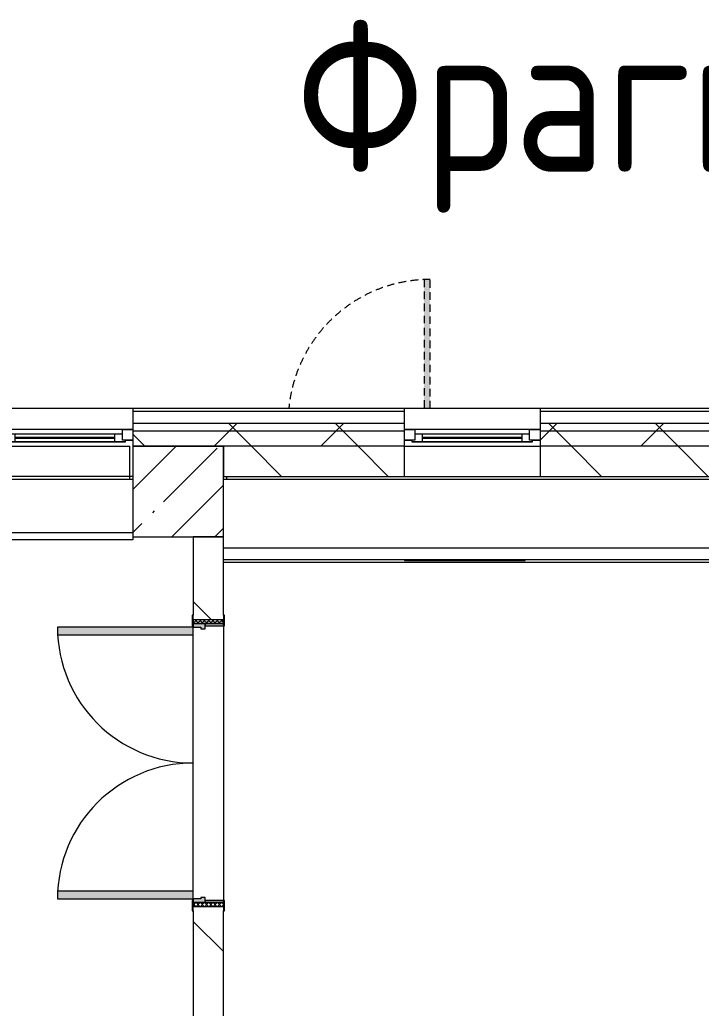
# Model space of a CAD drawing. Header units: millimetres. Extents: x 11693 to 241752, y -8553 to 29926.
# Drawn here: x 155150 to 159667, y 23375 to 29926 of the extents above; entities that cross this region are included whole.
import ezdxf

# ---------------------------------------------------------------- set-up
doc = ezdxf.new("R2010")
doc.units = ezdxf.units.MM
doc.linetypes.add('200_ШТРИХ__ш1_п0_6_', pattern=[80, 50, -30])
for name, color, linetype, lineweight in [('A-DETL-MBND', 7, '200_ШТРИХ__ш1_п0_6_', 9), ('A-GLAZ-2', 7, 'Continuous', 5), ('A-WALL-2', 7, 'Continuous', 9), ('A-WALL-5', 7, 'Continuous', 5), ('I-WALL-3', 7, 'Continuous', 5), ('S-COLS', 7, 'Continuous', 5), ('Знаки', 7, 'Continuous', 5)]:
    doc.layers.add(name, color=color, linetype=linetype, lineweight=lineweight)
for name, color, linetype, lineweight, true_color in [('A-DOOR-2', 7, 'Continuous', 5, 0xaaaaaa), ('A-DOOR-3', 7, 'Continuous', 5, 0xe2e2e2), ('A-DOOR-FRAM-2', 7, 'Continuous', 5, 0xe2e2e2), ('A-DOOR-FRAM-3', 7, 'Continuous', 5, 0xaaaaaa), ('A-FLOR-1', 7, 'Continuous', 5, 0xaaaaaa), ('A-WALL-6', 7, 'Continuous', 9, 0x2b586c), ('A-WALL-7', 7, 'Continuous', 5, 0x2b586c), ('G-ANNO-TEXT-1', 7, 'Continuous', 9, 0x3c3c3c), ('Знаки-1', 7, 'Continuous', 5, 0x787878)]:
    doc.layers.add(name, color=color, linetype=linetype, lineweight=lineweight, true_color=true_color)
doc.styles.add('GOST Common_4', font='GOST_Common.ttf', dxfattribs={"width": 0.9, "height": 1000})
pattern_1 = [(135, (89739.8, 0), (-353.5534, -353.5534), [])]
pattern_2 = [(45, (89739.8, 0), (-353.5534, 353.5534), []), (135, (89739.8, 0), (-353.5534, -353.5534), [])]

# ---------------------------------------------------------------- blocks, each defined once
blk = doc.blocks.new('110_Дверь_СКБ_2Ст - Д-10 1800x2100h_Актовый зал EI30-32403870-Общий план 2 этажа с размещением фрагментов 2_1-2_7')
at = {"layer": 'A-DOOR-2'}
h = blk.add_hatch(dxfattribs=at)
h.set_pattern_fill('FP_106', color=256, style=0, pattern_type=2)
h.set_pattern_definition([(135, (1351.41, 164.685), (-14.1421, -14.1421), []), (225, (1351.41, 164.685), (14.1421, -14.1421), [])])
h.paths.add_polyline_path([(937.5, 100), (937.5, -100), (962.5, -100), (962.5, 100)])
at = {"layer": 'A-DOOR-3'}
for points in [[(-887.5, 1000), (-887.5, 100), (-837.5, 100), (-837.5, 1000)], [(862.5, 100), (912.5, 100), (912.5, 1000), (862.5, 1000)]]:
    blk.add_hatch(color=256, dxfattribs=at).paths.add_polyline_path(points)
h = blk.add_hatch(color=256, dxfattribs=at)
h.paths.add_polyline_path([(-912.5, 100), (-912.5, 20), (-877.5, 20), (-877.5, 50), (-887.5, 50), (-887.5, 100)])
h.paths.add_polyline_path([(902.5, 50), (902.5, 20), (937.5, 20), (937.5, 100), (912.5, 98.7), (912.5, 50)])
at = {"layer": 'A-DOOR-FRAM-2'}
for points in [[(-967.5, 100), (-897.5, 100), (-897.5, 108), (-967.5, 108)], [(922.5, 100), (992.5, 100), (992.5, 108), (922.5, 108)], [(-912.5, -100), (-897.5, -100), (-897.5, 20), (-912.5, 20)], [(922.5, -100), (937.5, -100), (937.5, 20), (922.5, 20)], [(-967.5, -108), (-897.5, -108), (-897.5, -100), (-967.5, -100)], [(922.5, -108), (992.5, -108), (992.5, -100), (922.5, -100)]]:
    blk.add_hatch(color=256, dxfattribs=at).paths.add_polyline_path(points)
at = {"layer": 'A-DOOR-FRAM-3'}
h = blk.add_hatch(dxfattribs=at)
h.set_pattern_fill('FP_107', color=256, style=0, pattern_type=2)
h.set_pattern_definition([(45, (-771.384, 164.685), (-14.1421, 14.1421), []), (135, (-771.384, 164.685), (-14.1421, -14.1421), [])])
h.paths.add_polyline_path([(-937.5, 100), (-937.5, -100), (-912.5, -100), (-912.5, 100)])
at = {"layer": 'A-DOOR-2'}
for p, q in [((-887.5, 1000), (-887.5, 100)), ((-837.5, 1000), (-887.5, 1000)), ((-837.5, 100), (-837.5, 1000)), ((912.5, 1000), (862.5, 1000)), ((862.5, 1000), (862.5, 100)), ((912.5, 100), (912.5, 1000)), ((-887.5, 100), (-837.5, 100)), ((862.5, 100), (912.5, 100))]:
    blk.add_line(p, q, dxfattribs=at)
for centre, start, end in [((-887.5, 100), 0, 90), ((912.5, 100), 90, 180)]:
    blk.add_arc(centre, 900, start, end, dxfattribs=at)
at = {"layer": 'A-DOOR-FRAM-3'}
for p, q in [((-897.5, 108), (-967.5, 108)), ((-967.5, 108), (-967.5, 100)), ((-967.5, 100), (-897.5, 100)), ((-912.5, 100), (-937.5, 100)), ((-937.5, 100), (-937.5, -100)), ((-887.5, 100), (-912.5, 100)), ((-912.5, 100), (-912.5, 20)), ((-912.5, -100), (-912.5, 100)), ((-897.5, 100), (-897.5, 108)), ((-887.5, 50), (-887.5, 100)), ((912.5, 100), (912.5, 50)), ((937.5, 100), (912.5, 100)), ((992.5, 108), (922.5, 108)), ((922.5, 108), (922.5, 100)), ((922.5, 100), (992.5, 100)), ((937.5, 20), (937.5, 100)), ((962.5, 100), (937.5, 100)), ((937.5, 100), (937.5, -100)), ((962.5, -100), (962.5, 100)), ((992.5, 100), (992.5, 108)), ((-912.5, 20), (-877.5, 20)), ((-897.5, 20), (-912.5, 20)), ((-912.5, 20), (-912.5, -100)), ((-897.5, -100), (-897.5, 20)), ((-877.5, 50), (-887.5, 50)), ((-877.5, 20), (-877.5, 50)), ((912.5, 50), (902.5, 50)), ((902.5, 50), (902.5, 20)), ((902.5, 20), (937.5, 20)), ((937.5, 20), (922.5, 20)), ((922.5, 20), (922.5, -100)), ((937.5, -100), (937.5, 20)), ((-897.5, -100), (-967.5, -100)), ((-967.5, -100), (-967.5, -108)), ((-967.5, -108), (-897.5, -108)), ((-937.5, -100), (-912.5, -100)), ((-912.5, -100), (-897.5, -100)), ((-897.5, -108), (-897.5, -100)), ((922.5, -100), (937.5, -100)), ((992.5, -100), (922.5, -100)), ((922.5, -100), (922.5, -108)), ((922.5, -108), (992.5, -108)), ((937.5, -100), (962.5, -100)), ((992.5, -108), (992.5, -100))]:
    blk.add_line(p, q, dxfattribs=at)
blk = doc.blocks.new('120_Окно_СКБ_1Ст - 120_Окно_СКБ_1Ст 900х2500_h_-19906774-Общий план 2 этажа с размещением фрагментов 2_1-2_7')
at = {"layer": 'A-GLAZ-2'}
for p, q in [((-450, -75), (-450, -5)), ((-450, -5), (-380, -5)), ((450, -5), (-450, -5)), ((-380, -5), (-380, -75)), ((380, -35), (-380, -35)), ((-380, -35), (-380, -75)), ((-330, -85), (-330, -35)), ((-330, -55), (330, -55)), ((330, -65), (-330, -65)), ((330, -85), (330, -35)), ((380, -75), (380, -5)), ((380, -5), (450, -5)), ((380, -75), (380, -35)), ((450, -5), (450, -75)), ((-380, -75), (-450, -75)), ((-450, -75), (-400, -75)), ((-380, -75), (-400, -75)), ((-400, -75), (-400, -85)), ((-400, -85), (400, -85)), ((400, -85), (-400, -85)), ((450, -75), (380, -75)), ((400, -75), (380, -75)), ((400, -75), (450, -75)), ((400, -85), (400, -75))]:
    blk.add_line(p, q, dxfattribs=at)
blk = doc.blocks.new('110_Дверь_СКБ_1Ст_Наружная - ДН-2д_л__ Дверь из подвала ЛК _900 мм в свету_ 3300-22851703-Общий план 2 этажа с размещением фрагментов 2_1-2_7')
at = {"layer": 'A-DETL-MBND'}
blk.add_hatch(color=256, dxfattribs=at).paths.add_polyline_path([(489.5, 135), (489.5, 990), (449.5, 990), (449.5, 135)])
for p, q in [((489.5, 990), (449.5, 990)), ((449.5, 990), (449.5, 135)), ((489.5, 135), (489.5, 990))]:
    blk.add_line(p, q, dxfattribs=at)
blk.add_arc((489.5, 50), 940, 90, 174.73278, dxfattribs=at)
blk = doc.blocks.new('Съемный металлический экран с перфорацией - E2-V276-Общий план 2 этажа с размещением фрагментов 2_1-2_7')
at = {"layer": 'Знаки-1'}
h = blk.add_hatch(dxfattribs=at)
h.set_pattern_fill('FP_177', color=256, style=0, pattern_type=2)
h.set_pattern_definition([(0, (-67867.34, -26342.5), (0, 254), [68.059, -371.882]), (60, (-67740.34, -26308.47), (-219.97045, 127), [68.059, -371.882]), (120, (-67706.3, -26181.47), (-219.97045, -127), [68.059, -371.882]), (30, (-67799.28, -26342.5), (-5e-05, 508), [68.059, -439.941]), (30, (-67926.28, -26122.53), (-5e-05, 508), [68.059, -439.941]), (150, (-67867.34, -26342.5), (-439.941, -254), [68.059, -439.941]), (150, (-67740.34, -26122.53), (-439.941, -254), [68.059, -439.941]), (90, (-67706.3, -26249.53), (-439.941, 254), [68.059, -439.941]), (90, (-67960.3, -26249.53), (-439.941, 254), [68.059, -439.941])])
h.paths.add_polyline_path([(0, 0), (800, 0), (800, 7.5), (0, 7.5)])
at = {"layer": 'Знаки'}
for p, q in [((0, 7.5), (0, 0)), ((0, 0), (800, 0)), ((800, 0), (800, 7.5))]:
    blk.add_line(p, q, dxfattribs=at)
blk = doc.blocks.new('Зашивка приборов отопления29 - Зашивка приборов отопления-33323054-Общий план 2 этажа с размещением фрагментов 2_1-2_7')
at = {"layer": 'A-WALL-5'}
for p, q in [((66780, 26880), (66760, 26880)), ((70035.6, 26425), (66760, 26425)), ((66760, 26350), (70035.6, 26350))]:
    blk.add_line(p, q, dxfattribs=at)

msp = doc.modelspace()

# ---------------------------------------------------------------- hatches: boundary and pattern name
at = {"layer": 'A-WALL-5'}
h = msp.add_hatch(dxfattribs=at)
h.set_pattern_fill('FP_49', color=256, style=0, pattern_type=2)
h.set_pattern_definition(pattern_2)
h.paths.add_polyline_path([(182899.8, 27200), (182899.8, 27250), (174489.8, 27250), (174489.8, 27200), (182799.8, 27200)])
h.paths.add_polyline_path([(170809.8, 27200), (170809.8, 27250), (170089.8, 27250), (170089.8, 27200), (170637.4, 27200)])
h.paths.add_polyline_path([(166079.8, 27200), (167589.8, 27200), (167589.8, 27250), (166079.8, 27250)])
h.paths.add_polyline_path([(163979.8, 27200), (163979.8, 27250), (163779.8, 27248.1), (163779.8, 27200)])
h.paths.add_polyline_path([(157699.8, 27200), (157699.8, 27250), (155899.8, 27250), (155899.8, 27200), (157325.2, 27200)])
h.paths.add_polyline_path([(160397.2, 27200), (160469.8, 27200), (160469.8, 27250), (158599.8, 27250), (158599.8, 27200)])
h.paths.add_polyline_path([(154695, 27200), (154999.8, 27200), (154999.8, 27250), (153919.8, 27250), (153919.8, 27200), (154253.1, 27200)])
h.paths.add_polyline_path([(150157, 27200), (150779.8, 27200), (150779.8, 27250), (149599.8, 27250), (149599.8, 27200)])
h.paths.add_polyline_path([(146573, 27200), (146899.8, 27200), (146899.8, 27250), (145649.7, 27250), (145649.7, 27200), (146061, 27200)])
h.paths.add_polyline_path([(144012.9, 27200), (144749.7, 27200), (144749.7, 27250), (143600, 27250), (143600, 27200)])
h.paths.add_polyline_path([(140500, 27200), (140500, 27250), (139400.1, 27250), (139404.8, 27200), (140428.8, 27200)])
h.paths.add_polyline_path([(138380.8, 27200), (138500.1, 27200), (138500.1, 27250), (137246.8, 27250), (137246.8, 27200), (137868.8, 27200)])
h.paths.add_polyline_path([(133772.7, 27200), (134146.8, 27200), (134146.8, 27250), (131749.8, 27250), (131749.8, 27200), (132748.7, 27200)])
h = msp.add_hatch(dxfattribs=at)
h.set_pattern_fill('FP_49', color=256, style=0, pattern_type=2)
h.set_pattern_definition(pattern_2)
h.paths.add_polyline_path([(182799.8, 27100), (182799.8, 27200), (174489.8, 27200), (174489.8, 27100), (181901.6, 27100)])
h.paths.add_polyline_path([(163979.8, 27100), (163979.8, 27200), (163779.8, 27200), (163779.8, 27100)])
h.paths.add_polyline_path([(166989.8, 27100), (167589.8, 27100), (167589.8, 27200), (166079.8, 27200), (166079.8, 27100), (166541.3, 27100)])
h.paths.add_polyline_path([(170089.8, 27100), (170809.8, 27100), (170809.8, 27200), (170089.8, 27200)])
h.paths.add_polyline_path([(160397.2, 27100), (160469.8, 27104.1), (160469.8, 27200), (158599.8, 27200), (158599.8, 27100), (160049.8, 27100)])
h.paths.add_polyline_path([(150495, 27100), (150779.8, 27100), (150779.8, 27200), (149599.8, 27200), (149599.8, 27100), (150157, 27100)])
h.paths.add_polyline_path([(154253.1, 27100), (154999.8, 27100), (154999.8, 27200), (153919.8, 27200), (153919.8, 27100)])
h.paths.add_polyline_path([(157699.8, 27100), (157699.8, 27200), (155899.8, 27200), (155899.8, 27100), (157325.2, 27100)])
h.paths.add_polyline_path([(146573, 27100), (146899.8, 27100), (146899.8, 27200), (145649.7, 27200), (145649.7, 27100), (146061, 27100)])
h.paths.add_polyline_path([(144749.7, 27100), (144749.7, 27200), (143600, 27200), (143600, 27100), (144012.9, 27100)])
h.paths.add_polyline_path([(140500, 27100), (140500, 27200), (139400.1, 27200), (139404.8, 27100), (140428.8, 27100)])
h.paths.add_polyline_path([(137246.8, 27100), (138500.1, 27100), (138500.1, 27200), (137246.8, 27200)])
h.paths.add_polyline_path([(134146.8, 27100), (134146.8, 27200), (131799.8, 27200), (131799.8, 27100), (133772.7, 27100)])
at = {"layer": 'I-WALL-3'}
h = msp.add_hatch(dxfattribs=at)
h.set_pattern_fill('FP_60', color=256, style=0, pattern_type=2)
h.set_pattern_definition(pattern_1)
h.paths.add_polyline_path([(170125.4, 26900), (170389.8, 26900), (170389.8, 27100), (170089.8, 27100), (170089.8, 26900)])
h.paths.add_polyline_path([(166079.8, 26900), (166489.8, 26900), (166489.8, 27100), (166079.8, 27100)])
h.paths.add_polyline_path([(166989.8, 26900), (167589.8, 26900), (167589.8, 27100), (166989.8, 27100)])
h.paths.add_polyline_path([(160049.8, 26900), (160049.8, 27100), (158599.8, 27100), (158599.8, 26900)])
h.paths.add_polyline_path([(163779.8, 26900), (163979.8, 26900), (163979.8, 27100), (163779.8, 27100)])
h.paths.add_polyline_path([(154253.1, 26900), (154999.8, 26900), (154999.8, 27100), (153899.8, 27100), (153899.8, 26900), (154204.6, 26900)])
h.paths.add_polyline_path([(156499.8, 26900), (157699.8, 26900), (157699.8, 27100), (156499.8, 27100)])
h.paths.add_polyline_path([(150669, 26900), (150799.8, 26900), (150799.8, 27100), (149599.8, 27100), (149599.8, 26900), (150157, 26900)])
h.paths.add_polyline_path([(140500, 26900), (140500, 27100), (140104.6, 27100), (140104.6, 26900), (140428.8, 26900)])
h.paths.add_polyline_path([(146573, 26900), (146899.8, 26900), (146899.8, 27100), (145649.7, 27100), (145649.7, 26900), (146061, 26900)])
h.paths.add_polyline_path([(143600, 26900), (144749.7, 26900), (144749.7, 27100), (143600, 27100)])
h = msp.add_hatch(dxfattribs=at)
h.set_pattern_fill('FP_60', color=256, style=0, pattern_type=2)
h.set_pattern_definition(pattern_1)
h.paths.add_polyline_path([(156301.1, 12300), (156499.8, 12300), (156499.8, 15175), (156299.8, 15175), (156299.8, 12300)])
h.paths.add_polyline_path([(156299.8, 16625), (156499.8, 16625), (156499.8, 16700), (156299.8, 16700), (156299.8, 16655)])
h.paths.add_polyline_path([(156299.8, 17300), (156499.8, 17300), (156499.8, 22700), (156299.8, 22700), (156299.8, 18189.4)])
h.paths.add_polyline_path([(156301.1, 23300), (156499.8, 23300), (156499.8, 24050), (156299.8, 24050), (156299.8, 23300)])
h.paths.add_polyline_path([(156301.1, 25950), (156499.8, 25950), (156499.8, 26500), (156299.8, 26500), (156299.8, 25950)])
at = {"layer": 'S-COLS'}
h = msp.add_hatch(dxfattribs=at)
h.set_pattern_fill('FP_57', color=256, style=0, pattern_type=2)
h.set_pattern_definition([(45, (89739.8, 0), (-285.1231, 285.1231), []), (45, (90024.94, 0), (-285.1231, 285.1231), [504.031, -100.806, 16.764, -84.042])])
h.paths.add_polyline_path([(155899.8, 26500), (156499.8, 26500), (156499.8, 27100), (155899.8, 27100), (155899.8, 26699)])

# ---------------------------------------------------------------- linework, layer by layer
at = {"layer": 'A-FLOR-1'}
for p, q in [((155899.8, 26880), (155879.8, 26880)), ((160469.8, 26330), (156499.8, 26330))]:
    msp.add_line(p, q, dxfattribs=at)
at = {"layer": 'A-WALL-2'}
for p, q in [((157699.8, 27330), (155899.8, 27330)), ((157699.8, 27250), (155899.8, 27250)), ((157699.8, 27200), (155899.8, 27200)), ((157699.8, 27100), (156499.8, 27100)), ((160049.8, 27100), (158599.8, 27100))]:
    msp.add_line(p, q, dxfattribs=at)
at = {"layer": 'A-WALL-5'}
for p, q in [((158599.8, 27350), (138500.1, 27350)), ((155899.8, 27350), (155899.8, 27100)), ((157699.8, 27100), (157699.8, 27350)), ((158599.8, 27350), (158599.8, 27100)), ((155899.8, 27100), (156499.8, 27100))]:
    msp.add_line(p, q, dxfattribs=at)
at = {"layer": 'A-WALL-6'}
for p, q in [((163979.8, 27330), (158599.8, 27330)), ((163979.8, 27250), (158599.8, 27250)), ((163979.8, 27200), (158599.8, 27200))]:
    msp.add_line(p, q, dxfattribs=at)
at = {"layer": 'A-WALL-7'}
msp.add_line((167589.8, 27350), (158599.8, 27350), dxfattribs=at)
at = {"layer": 'I-WALL-3'}
for p, q in [((154999.8, 27100), (155879.8, 27100)), ((155879.8, 26880), (155879.8, 27100)), ((156499.8, 27100), (156499.8, 26900)), ((157699.8, 26900), (157699.8, 27100)), ((157699.8, 27100), (158599.8, 27100)), ((158599.8, 27100), (158599.8, 26900)), ((155899.8, 26900), (140104.6, 26900)), ((155879.8, 26880), (150499.8, 26880)), ((156499.8, 26900), (160049.8, 26900)), ((156519.8, 26900), (156519.8, 26880)), ((159776, 26880), (156519.8, 26880)), ((150520.8, 26529), (155899.8, 26529)), ((155900.3, 26479), (150520.8, 26479)), ((155900.3, 26500.3), (155900.3, 26479)), ((156499.8, 26500), (156299.8, 26500)), ((156299.8, 26500), (156299.8, 25980)), ((156499.8, 25980), (156499.8, 26500)), ((156499.8, 25910), (156499.8, 24090)), ((156299.8, 24150), (156299.8, 25850)), ((156299.8, 24020), (156299.8, 23300)), ((156499.8, 23300), (156499.8, 24020))]:
    msp.add_line(p, q, dxfattribs=at)
at = {"layer": 'S-COLS'}
for p, q in [((156499.8, 27100), (155899.8, 27100)), ((155899.8, 27100), (155899.8, 26500)), ((156499.8, 26900), (156499.8, 27100)), ((156499.8, 26500), (156499.8, 26900)), ((155899.8, 26500), (156499.8, 26500))]:
    msp.add_line(p, q, dxfattribs=at)

# ---------------------------------------------------------------- block references
at = {"layer": 'A-DETL-MBND'}
msp.add_blockref('110_Дверь_СКБ_1Ст_Наружная - ДН-2д_л__ Дверь из подвала ЛК _900 мм в свету_ 3300-22851703-Общий план 2 этажа с размещением фрагментов 2_1-2_7', (157380.3, 27215), dxfattribs=at)
at = {"layer": 'A-DOOR-2', "rotation": 89.9999999999999}
msp.add_blockref('110_Дверь_СКБ_2Ст - Д-10 1800x2100h_Актовый зал EI30-32403870-Общий план 2 этажа с размещением фрагментов 2_1-2_7', (156399.8, 24987.5), dxfattribs=at)
at = {"layer": 'A-GLAZ-2'}
for p in [(155449.8, 27215), (158149.8, 27215)]:
    msp.add_blockref('120_Окно_СКБ_1Ст - 120_Окно_СКБ_1Ст 900х2500_h_-19906774-Общий план 2 этажа с размещением фрагментов 2_1-2_7', p, dxfattribs=at)
at = {"layer": 'A-WALL-5'}
msp.add_blockref('Зашивка приборов отопления29 - Зашивка приборов отопления-33323054-Общий план 2 этажа с размещением фрагментов 2_1-2_7', (89739.8, 0), dxfattribs=at)
at = {"layer": 'Знаки'}
msp.add_blockref('Съемный металлический экран с перфорацией - E2-V276-Общий план 2 этажа с размещением фрагментов 2_1-2_7', (157700.1, 26342.5), dxfattribs=at)

# ---------------------------------------------------------------- texts
at = {"layer": 'G-ANNO-TEXT-1', "insert": (156982.7, 29919.7), "char_height": 1000, "width": 7070.884, "attachment_point": 1, "style": 'GOST Common_4'}
msp.add_mtext('Фрагмент', dxfattribs=at)

doc.saveas('drawing.dxf')
